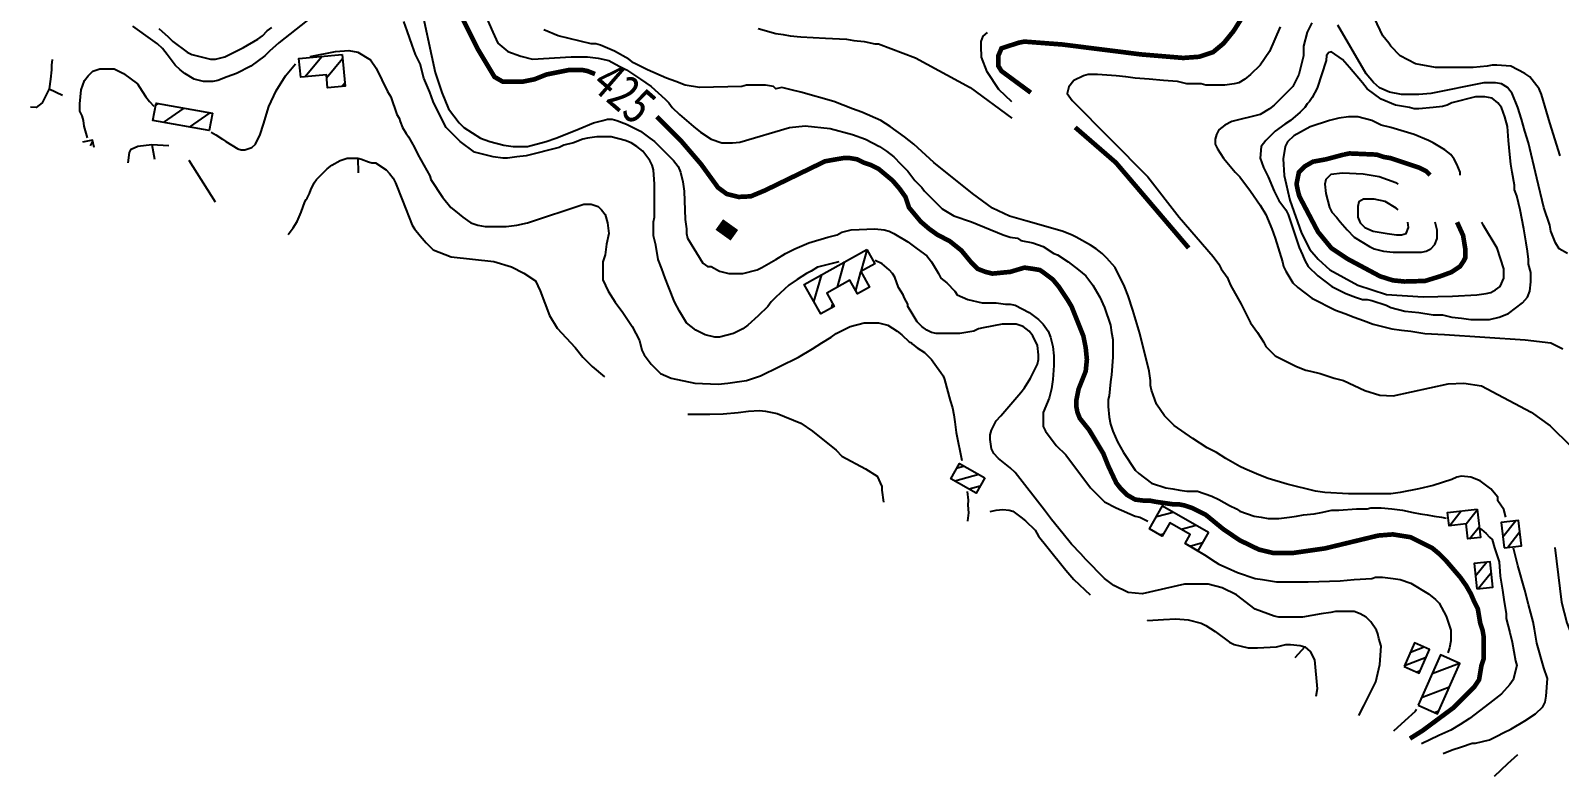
# Model space of a CAD drawing. Extents: x 35515948 to 35520624, y 3302916 to 3308279.
# Drawn here: x 35515948 to 35516772, y 3303792 to 3304194 of the extents above; entities that cross this region are included whole.
import ezdxf
from ezdxf.enums import TextEntityAlignment as Align

# ---------------------------------------------------------------- set-up
doc = ezdxf.new("R2010")
doc.units = 0
doc.header["$LTSCALE"] = 10000
doc.header["$MEASUREMENT"] = 0
doc.layers.get('0').update_dxf_attribs({"linetype": 'CONTINUOUS'})
for name, color, linetype in [('2111', 7, 'CONTINUOUS'), ('2113', 7, 'CONTINUOUS'), ('8112', 34, 'CONTINUOUS'), ('8130', 34, 'CONTINUOUS'), ('HY_DX_DGXZ', 3, 'CONTINUOUS')]:
    doc.layers.add(name, color=color, linetype=linetype)
doc.styles.add('正等线体', font='simhei.ttf', dxfattribs={"width": 0.8})

# ---------------------------------------------------------------- blocks, each defined once
blk = doc.blocks.new('401')
at = {"const_width": 0.7}
blk.add_lwpolyline([(-0.5, 0), (0.5, 0)], dxfattribs=at)
blk = doc.blocks.new('1002')
blk.add_lwpolyline([(0, 0), (0.8, 0)])

msp = doc.modelspace()

# ---------------------------------------------------------------- linework, layer by layer
at = {"layer": '2113', "linetype": 'Continuous', "ltscale": 0.005}
for p, q in [((35516095.75, 3304169.44), (35516104.85, 3304180.53)), ((35516107.44, 3304168.96), (35516115.99, 3304179.38)), ((35516115.69, 3304164.27), (35516117.29, 3304166.23)), ((35516015.21, 3304154.08), (35516016.74, 3304155.14)), ((35516019.54, 3304144.91), (35516030.65, 3304152.63)), ((35516033.46, 3304142.4), (35516044.57, 3304150.11)), ((35515980.09, 3304132.28), (35515981.3, 3304134.71)), ((35516395.62, 3304064.49), (35516398.87, 3304075.95)), ((35516370.2, 3304048.18), (35516374.35, 3304062.79)), ((35516382.82, 3304056.04), (35516386.7, 3304069.68)), ((35516392.7, 3304054.22), (35516395.54, 3304064.23)), ((35516379.63, 3304044.8), (35516380.29, 3304047.1)), ((35516451.33, 3303959.4), (35516447.06, 3303958.21)), ((35516459.11, 3303955.03), (35516446.1, 3303951.38)), ((35516459.8, 3303948.67), (35516453.88, 3303947.01)), ((35516554.81, 3303932.27), (35516563.93, 3303934.74)), ((35516712.77, 3303927.29), (35516719.18, 3303935.35)), ((35516721.8, 3303928.32), (35516727.8, 3303935.86)), ((35516556.76, 3303922.44), (35516558.56, 3303922.93)), ((35516568.11, 3303925.51), (35516576.19, 3303927.69)), ((35516723.7, 3303920.38), (35516728.83, 3303926.82)), ((35516740.88, 3303929.15), (35516740.74, 3303928.96)), ((35516748.62, 3303930.05), (35516741.65, 3303921.23)), ((35516750.86, 3303924.01), (35516744.29, 3303915.69)), ((35516572.78, 3303916.41), (35516579.74, 3303918.29)), ((35516732.94, 3303907.64), (35516726.91, 3303900.24)), ((35516735.44, 3303902.09), (35516728.44, 3303893.49)), ((35516736.22, 3303894.43), (35516736.1, 3303894.28)), ((35516700.2, 3303856.32), (35516688.67, 3303851.83)), ((35516699.13, 3303861.89), (35516691.84, 3303859.05)), ((35516697.03, 3303849.11), (35516695.21, 3303848.39)), ((35516703.57, 3303847.61), (35516718.16, 3303853.17)), ((35516697.78, 3303834.7), (35516712.8, 3303840.43)), ((35516704.7, 3303826.64), (35516707.02, 3303827.52))]:
    msp.add_line(p, q, dxfattribs=at)
for points in [[(35516115.77, 3304181.61), (35516117.47, 3304164.45), (35516107.98, 3304163.51), (35516107.28, 3304170.58), (35516093.52, 3304169.22), (35516092.52, 3304179.32)], [(35516045.89, 3304149.87), (35516044.19, 3304140.46), (35516013.75, 3304145.96), (35516015.45, 3304155.37)], [(35516398.65, 3304076.35), (35516402.98, 3304068.6), (35516395.45, 3304064.4), (35516400.14, 3304055.99), (35516393.72, 3304052.4), (35516389.59, 3304059.81), (35516377.09, 3304052.84), (35516381.11, 3304045.62), (35516373.88, 3304041.58), (35516364.97, 3304057.56)], [(35516462.35, 3303953.21), (35516457.67, 3303944.88), (35516443.91, 3303952.61), (35516448.59, 3303960.94)], [(35516582.92, 3303923.83), (35516577.2, 3303913.87), (35516570.29, 3303917.84), (35516573.06, 3303922.67), (35516562.04, 3303929), (35516557.9, 3303921.79), (35516551.05, 3303925.73), (35516558.13, 3303938.07)], [(35516727.74, 3303936.33), (35516729.49, 3303921.04), (35516722.8, 3303920.27), (35516721.88, 3303928.33), (35516712.6, 3303927.27), (35516711.77, 3303934.51)], [(35516742.33, 3303915.46), (35516751.73, 3303916.56), (35516750.12, 3303930.23), (35516740.72, 3303929.13)], [(35516727.61, 3303893.41), (35516736.24, 3303894.29), (35516734.85, 3303907.83), (35516726.22, 3303906.95)], [(35516688.47, 3303851.35), (35516696.48, 3303847.84), (35516702.08, 3303860.6), (35516694.06, 3303864.11)], [(35516695.93, 3303830.57), (35516706.3, 3303825.92), (35516718.45, 3303853.04), (35516708.08, 3303857.69)]]:
    msp.add_lwpolyline(points, close=True, dxfattribs=at)
msp.add_lwpolyline([(35515982.18, 3304131.34), (35515981.15, 3304135.31), (35515975.82, 3304134.19)], dxfattribs=at)
at = {"layer": 'HY_DX_DGXZ', "linetype": 'Continuous', "ltscale": 0.005, "flags": 128}
for points, elevation in [([(35516772.61, 3304126.9), (35516766.9, 3304144.68), (35516762.45, 3304159.92), (35516761.18, 3304163.09), (35516756.1, 3304169.44), (35516753.56, 3304171.35), (35516745.94, 3304175.16), (35516738.32, 3304175.79), (35516735.78, 3304175.79), (35516733.24, 3304175.16), (35516725.62, 3304174.52), (35516705.3, 3304174.52), (35516694.51, 3304176.43), (35516686.25, 3304180.87), (35516681.17, 3304185.95), (35516680.14, 3304187.57), (35516676.98, 3304191.66), (35516657.44, 3304232.93)], 455), ([(35516096.97, 3304199.92), (35516081.73, 3304187.86), (35516076.65, 3304183.41), (35516074.11, 3304180.87), (35516066.49, 3304175.16), (35516058.87, 3304171.35), (35516053.79, 3304169.44), (35516048.71, 3304167.54), (35516046.17, 3304166.9), (35516041.09, 3304166.9), (35516036.01, 3304168.17), (35516030.93, 3304171.35), (35516028.39, 3304173.25), (35516025.85, 3304175.79), (35516021.41, 3304181.51), (35516018.87, 3304184.68), (35516016.33, 3304187.22), (35516013.79, 3304189.13), (35516002.99, 3304196.75)], 415), ([(35516383.56, 3304069.71), (35516372.19, 3304066.8), (35516368.75, 3304064.67), (35516366.21, 3304063.4), (35516361.13, 3304060.22), (35516356.69, 3304057.05), (35516349.7, 3304050.7), (35516347.16, 3304048.16), (35516345.26, 3304045.62), (35516340.18, 3304040.54), (35516334.46, 3304035.46), (35516331.92, 3304033.55), (35516326.84, 3304031.01), (35516319.22, 3304029.11), (35516316.68, 3304029.11), (35516311.6, 3304030.38), (35516306.52, 3304032.92), (35516301.44, 3304036.73), (35516297.63, 3304043.08), (35516295.09, 3304048.16), (35516291.92, 3304055.78), (35516290.01, 3304060.86), (35516288.11, 3304065.94), (35516286.2, 3304071.02), (35516284.93, 3304078.64), (35516283.66, 3304083.72), (35516283.66, 3304091.34), (35516284.3, 3304093.88), (35516284.3, 3304111.66), (35516283.66, 3304119.28), (35516283.03, 3304121.82), (35516281.76, 3304124.36), (35516277.95, 3304129.44), (35516274.77, 3304131.98), (35516271.6, 3304133.88), (35516268.42, 3304135.15), (35516260.8, 3304137.06), (35516253.18, 3304137.06), (35516248.1, 3304136.42), (35516245.56, 3304135.79), (35516240.48, 3304133.88), (35516235.4, 3304132.61), (35516232.86, 3304131.34), (35516215.08, 3304126.9), (35516210, 3304126.26), (35516204.92, 3304125.63), (35516202.38, 3304125.63), (35516197.3, 3304126.26), (35516187.14, 3304128.8), (35516179.52, 3304134.52), (35516171.9, 3304142.14), (35516167.46, 3304151.03), (35516164.92, 3304156.11), (35516163.01, 3304161.19), (35516159.84, 3304168.81), (35516157.93, 3304176.43), (35516155.39, 3304181.51), (35516153.49, 3304186.59), (35516150.95, 3304194.21), (35516149.04, 3304199.29)], 415), ([(35516340.18, 3304195.48), (35516349.7, 3304192.94), (35516353.51, 3304192.3), (35516357.32, 3304191.67), (35516363.04, 3304191.03), (35516376.37, 3304190.4), (35516387.8, 3304189.76), (35516391.61, 3304189.13), (35516397.33, 3304188.49), (35516403.04, 3304187.22), (35516404.95, 3304187.22), (35516424.97, 3304179.79), (35516454.44, 3304163.79), (35516476.81, 3304147.25)], 440), ([(35516621.5, 3304196.39), (35516615.82, 3304183.16), (35516610.69, 3304175.79), (35516605.61, 3304170.71), (35516602.43, 3304168.17), (35516599.26, 3304166.27), (35516596.72, 3304165.63), (35516591.64, 3304165), (35516586.56, 3304165), (35516581.48, 3304165), (35516578.94, 3304165.63), (35516571.32, 3304165.63), (35516566.24, 3304166.9), (35516558.62, 3304167.54), (35516551, 3304168.17), (35516543.38, 3304168.81), (35516538.3, 3304169.44), (35516533.22, 3304170.08), (35516523.06, 3304170.71), (35516517.98, 3304170.71), (35516515.44, 3304170.08), (35516510.36, 3304167.54), (35516507.65, 3304164.11), (35516506.8, 3304160.5), (35516509.35, 3304156.79), (35516550.27, 3304115.56), (35516567.12, 3304093.72), (35516585.35, 3304072.63), (35516588.46, 3304068.48), (35516589.73, 3304065.94), (35516592.91, 3304061.49), (35516594.81, 3304057.05), (35516600.53, 3304046.89), (35516605.61, 3304036.73), (35516609.42, 3304031.65), (35516612.59, 3304026.57), (35516613.86, 3304024.03), (35516618.94, 3304018.95), (35516630.37, 3304013.23), (35516635.45, 3304011.33), (35516637.99, 3304010.69), (35516643.07, 3304009.42), (35516650.69, 3304006.88), (35516655.77, 3304005.61), (35516667.29, 3304000.34), (35516675.34, 3303997.79), (35516682.45, 3303997.48), (35516712.13, 3304003.94), (35516720.5, 3304004.26), (35516730.04, 3304002.88), (35516756.97, 3303988.57), (35516767.14, 3303981.26), (35516778.27, 3303970.34)], 455), ([(35516638.63, 3304198.65), (35516636.09, 3304193.57), (35516634.18, 3304185.95), (35516634.18, 3304180.87), (35516631.64, 3304170.71), (35516628.47, 3304164.36), (35516618.31, 3304154.2), (35516615.77, 3304152.3), (35516610.69, 3304149.12), (35516595.45, 3304145.31), (35516591.64, 3304143.41), (35516588.46, 3304140.87), (35516587.19, 3304138.33), (35516586.56, 3304135.79), (35516586.56, 3304133.25), (35516587.83, 3304130.71), (35516591, 3304125.63), (35516597.35, 3304118.01), (35516599.89, 3304115.47), (35516605.61, 3304107.85), (35516610.69, 3304100.23), (35516613.86, 3304095.15), (35516617.04, 3304087.53), (35516618.94, 3304082.45), (35516622.75, 3304069.75), (35516623.39, 3304067.21), (35516624.66, 3304064.67), (35516628.47, 3304058.32), (35516631.01, 3304055.78), (35516638.63, 3304050.06), (35516651.33, 3304043.71), (35516656.41, 3304041.81), (35516661.49, 3304039.9), (35516666.57, 3304038), (35516671.65, 3304036.09), (35516681.81, 3304033.55), (35516686.89, 3304032.92), (35516691.97, 3304032.28), (35516699.59, 3304031.01), (35516710.19, 3304030.42), (35516753.69, 3304027.58), (35516767.57, 3304026.01), (35516773.88, 3304022.76)], 460), ([(35516776.42, 3304074.19), (35516771.98, 3304076.73), (35516770.07, 3304079.91), (35516767.53, 3304086.26), (35516766.9, 3304089.43), (35516763.72, 3304098.96), (35516759.91, 3304114.83), (35516755.47, 3304133.88), (35516753.56, 3304140.23), (35516751.66, 3304146.58), (35516749.75, 3304152.93), (35516746.58, 3304160.55), (35516744.04, 3304163.73), (35516740.86, 3304165.63), (35516737.69, 3304166.27), (35516731.34, 3304166.27), (35516702.76, 3304160.55), (35516696.41, 3304159.92), (35516686.89, 3304159.92), (35516680.54, 3304161.19), (35516675.09, 3304163.63), (35516671.94, 3304166.46), (35516667.84, 3304171.19), (35516652.71, 3304197.33)], 460), ([(35516476.79, 3304155.93), (35516469.81, 3304162.73), (35516463.66, 3304172.27), (35516460.59, 3304180.11), (35516460.27, 3304185.94), (35516460.27, 3304188.49), (35516461.44, 3304191.35), (35516463.76, 3304193.41)], 445), ([(35515959.37, 3304178.77), (35515959.18, 3304175.79), (35515959.18, 3304173.25), (35515958.54, 3304168.17), (35515957.91, 3304163.09), (35515954.1, 3304155.47), (35515950.92, 3304152.93), (35515947.82, 3304153.07)], 415), ([(35516098.65, 3304180.54), (35516112.27, 3304183.19), (35516119.48, 3304183.72), (35516124.25, 3304182.87), (35516131.03, 3304178.63), (35516134.11, 3304174.18), (35516140.26, 3304161.56), (35516142.06, 3304158.65), (35516145.23, 3304149.12), (35516146.5, 3304147.22), (35516147.14, 3304145.31), (35516148.41, 3304142.14), (35516150.31, 3304138.96), (35516151.58, 3304137.06), (35516154.76, 3304131.34), (35516156.66, 3304127.53), (35516159.84, 3304121.82), (35516163.01, 3304116.1), (35516163.65, 3304114.2), (35516170, 3304104.67), (35516174.44, 3304098.96), (35516176.98, 3304097.05), (35516180.79, 3304093.88), (35516183.33, 3304091.97), (35516185.24, 3304090.7), (35516189.05, 3304089.43), (35516192.86, 3304088.8), (35516204.29, 3304088.8), (35516210, 3304089.43), (35516215.72, 3304090.7), (35516246.2, 3304100.86), (35516250.01, 3304100.86), (35516253.82, 3304099.59), (35516255.72, 3304097.69), (35516257.63, 3304095.15), (35516258.9, 3304090.7), (35516259.53, 3304084.99), (35516258.26, 3304079.27), (35516257.63, 3304073.56), (35516256.36, 3304069.75), (35516256.36, 3304060.02), (35516259.19, 3304053.87), (35516262.94, 3304047.87), (35516267.15, 3304042.44), (35516272.23, 3304034.82), (35516276.04, 3304027.2), (35516277.31, 3304022.12), (35516278.58, 3304019.58), (35516282.39, 3304014.5), (35516287.47, 3304009.42), (35516293.19, 3304006.88), (35516305.89, 3304004.34), (35516318.59, 3304003.71), (35516323.67, 3304004.34), (35516328.75, 3304004.98), (35516333.83, 3304005.61), (35516341.45, 3304008.15), (35516361.77, 3304018.31), (35516369.39, 3304022.76), (35516374.47, 3304025.93), (35516379.55, 3304029.11), (35516382.09, 3304031.01), (35516389.71, 3304034.82), (35516397.33, 3304036.73), (35516404.95, 3304036.73), (35516410.03, 3304035.46), (35516415.11, 3304032.28), (35516417.65, 3304030.38), (35516421.46, 3304026.57), (35516422.73, 3304025.93), (35516423.36, 3304025.3), (35516425.9, 3304023.39), (35516429.71, 3304020.85), (35516433.52, 3304017.04), (35516435.43, 3304014.5), (35516438.6, 3304010.06), (35516439.87, 3304008.15), (35516440.51, 3304006.25), (35516443.68, 3303994.82), (35516444.95, 3303991.01), (35516445.59, 3303987.2), (35516446.22, 3303983.39), (35516446.86, 3303977.67), (35516449.86, 3303962.51)], 410), ([(35515978.45, 3304136.57), (35515976.8, 3304142.8), (35515976.32, 3304145.95), (35515975.69, 3304148.49), (35515974.42, 3304151.03), (35515974.42, 3304154.84), (35515975.05, 3304162.46), (35515976.96, 3304167.54), (35515978.86, 3304170.08), (35515981.4, 3304172.62), (35515985.21, 3304173.89), (35515992.83, 3304173.89), (35515997.91, 3304171.35), (35516005.53, 3304165.63), (35516008.07, 3304161.82), (35516009.98, 3304158.65), (35516011.88, 3304156.11), (35516014.29, 3304153.7)], 410), ([(35516045.24, 3304139.69), (35516047.72, 3304138.24), (35516051.25, 3304135.79), (35516053.16, 3304134.52), (35516056.33, 3304132.61), (35516059.51, 3304130.71), (35516061.41, 3304130.07), (35516063.32, 3304130.07), (35516067.13, 3304131.34), (35516069.03, 3304133.25), (35516071.57, 3304138.33), (35516073.48, 3304144.04), (35516076.34, 3304153.4), (35516080.26, 3304161.88), (35516085.35, 3304169.94), (35516090.74, 3304176.45)], 410), ([(35516718.64, 3304116.45), (35516718.64, 3304118.01), (35516716.73, 3304122.45), (35516715.46, 3304124.99), (35516713.56, 3304127.53), (35516710.38, 3304130.07), (35516704.03, 3304133.88), (35516701.49, 3304135.15), (35516693.87, 3304138.33), (35516681.17, 3304142.14), (35516676.09, 3304143.41), (35516671.01, 3304145.95), (35516663.39, 3304147.85), (35516658.31, 3304147.85), (35516653.23, 3304147.22), (35516648.15, 3304145.95), (35516637.67, 3304142.56), (35516628.92, 3304137.71), (35516625.46, 3304134.5), (35516624.33, 3304131.99), (35516623.21, 3304125.32), (35516623.64, 3304116.23), (35516626.84, 3304102.89), (35516633.14, 3304085.22)], 470), ([(35516000.46, 3304123.12), (35516001.17, 3304128.69), (35516002.03, 3304130.4), (35516005.64, 3304132.1), (35516013.27, 3304132.94), (35516022.28, 3304132.49)], 405), ([(35516033.07, 3304124.59), (35516033.09, 3304124.57), (35516047.32, 3304102.06)], 405), ([(35516086.66, 3304084.38), (35516089.33, 3304088.13), (35516091.55, 3304091.54), (35516093.8, 3304096.42), (35516095.7, 3304102.13), (35516096.34, 3304103.4), (35516096.97, 3304104.04), (35516098.24, 3304106.58), (35516098.88, 3304108.48), (35516100.78, 3304112.29), (35516102.05, 3304114.2), (35516107.77, 3304119.91), (35516110.31, 3304121.82), (35516114.75, 3304124.36), (35516118.56, 3304125.63), (35516124.28, 3304125.63), (35516126.18, 3304124.99), (35516129.99, 3304123.72), (35516131.9, 3304123.09), (35516133.8, 3304123.09), (35516139.52, 3304119.28), (35516141.42, 3304117.37), (35516143.33, 3304114.83), (35516144.6, 3304112.29), (35516148.41, 3304102.77), (35516153.49, 3304089.43), (35516154.76, 3304087.53), (35516157.93, 3304083.72), (35516161.11, 3304079.91), (35516164.92, 3304076.1), (35516174.62, 3304072.33), (35516197.64, 3304069.81), (35516207.1, 3304066.98), (35516213.72, 3304063.51), (35516220.02, 3304059.42), (35516222.54, 3304054.06), (35516227.59, 3304040.83), (35516231.69, 3304033.9), (35516241.46, 3304023.51), (35516245.56, 3304018.31), (35516250.64, 3304013.23), (35516257.29, 3304007.7)], 405), ([(35516685.12, 3304111.52), (35516683.91, 3304112.33), (35516674.99, 3304115.54), (35516666.25, 3304116.92), (35516655.25, 3304117.61), (35516648.79, 3304116.74), (35516646.25, 3304114.2), (35516645.61, 3304111.66), (35516646.25, 3304106.58), (35516648.15, 3304098.96), (35516649.42, 3304096.42), (35516651.96, 3304093.88), (35516653.87, 3304091.34), (35516657.68, 3304086.89), (35516661.49, 3304083.08), (35516669.74, 3304078), (35516672.28, 3304076.73), (35516677.36, 3304075.46), (35516682.44, 3304074.83), (35516697.68, 3304074.83), (35516700.22, 3304075.46), (35516702.76, 3304076.73), (35516704.96, 3304079.08), (35516706.17, 3304082.28), (35516706.17, 3304086.87), (35516705.12, 3304091.07)], 480), ([(35516685.12, 3304097.66), (35516684.17, 3304098.56), (35516678.2, 3304102.2), (35516672.22, 3304103.58), (35516666.51, 3304103.58), (35516664.03, 3304102.13), (35516663.39, 3304099.59), (35516663.39, 3304093.88), (35516664.66, 3304090.7), (35516667.2, 3304088.16), (35516671.65, 3304086.26), (35516679.27, 3304084.99), (35516684.35, 3304084.35), (35516686.89, 3304084.35), (35516689.43, 3304084.99), (35516690.7, 3304088.16), (35516690.34, 3304091.07)], 485), ([(35516633.14, 3304085.22), (35516637.55, 3304076.4), (35516641.97, 3304071.05), (35516648.27, 3304065.38), (35516663.41, 3304057.19), (35516678.85, 3304052.15), (35516698.72, 3304050.89), (35516714.48, 3304051.2), (35516727.53, 3304051.97), (35516732.61, 3304052.6), (35516735.15, 3304053.24), (35516737.69, 3304054.51), (35516740.23, 3304056.41), (35516742.13, 3304060.86), (35516742.13, 3304065.94), (35516738.64, 3304077), (35516731.11, 3304089.38), (35516730.23, 3304091.07)], 470), ([(35516663.91, 3303824.97), (35516666.65, 3303830.16), (35516673.12, 3303843.25), (35516675.34, 3303852.47), (35516675.98, 3303862.33), (35516674.82, 3303866.55), (35516674.19, 3303869.09), (35516673.55, 3303870.99), (35516670.38, 3303875.44), (35516667.84, 3303877.98), (35516664.66, 3303879.88), (35516661.49, 3303881.15), (35516651.33, 3303881.15), (35516648.79, 3303880.52), (35516643.71, 3303879.88), (35516633.55, 3303877.98), (35516620.85, 3303877.98), (35516618.31, 3303878.61), (35516608.15, 3303882.42), (35516597.99, 3303890.04), (35516590.37, 3303893.85), (35516582.75, 3303895.76), (35516570.05, 3303895.76), (35516547.19, 3303890.68), (35516539.57, 3303891.31), (35516531.95, 3303895.12), (35516526.87, 3303898.93), (35516516.71, 3303909.09), (35516514.17, 3303912.27), (35516509.09, 3303917.35), (35516504.64, 3303923.06), (35516498.29, 3303930.68), (35516494.48, 3303935.76), (35516478.61, 3303956.08), (35516476.07, 3303958.62), (35516469.72, 3303963.7), (35516467.18, 3303966.24), (35516465.91, 3303968.78), (35516465.27, 3303973.86), (35516465.27, 3303976.4), (35516465.91, 3303978.94), (35516468.45, 3303984.02), (35516470.99, 3303986.56), (35516477.34, 3303994.18), (35516481.78, 3303999.26), (35516483.69, 3304001.8), (35516486.86, 3304006.88), (35516490.67, 3304014.5), (35516491.31, 3304017.04), (35516491.31, 3304019.58), (35516490.67, 3304024.66), (35516488.13, 3304029.74), (35516486.23, 3304032.28), (35516483.05, 3304034.82), (35516479.24, 3304036.09), (35516471.62, 3304036.09), (35516461.46, 3304034.19), (35516458.92, 3304033.55), (35516456.38, 3304032.28), (35516448.76, 3304031.01), (35516436.06, 3304031.01), (35516433.52, 3304031.65), (35516430.98, 3304032.92), (35516428.44, 3304034.82), (35516425.9, 3304037.36), (35516422.09, 3304043.71), (35516420.82, 3304045.62), (35516420.82, 3304046.89), (35516418.92, 3304050.06), (35516418.28, 3304051.97), (35516415.74, 3304055.78), (35516413.84, 3304061.49), (35516412.57, 3304063.4), (35516410.66, 3304065.3), (35516406.95, 3304068.71), (35516403.14, 3304070.41)], 415), ([(35516302.22, 3303987.51), (35516314.11, 3303987.45), (35516314.11, 3303987.45), (35516321.28, 3303987.79), (35516329.38, 3303988.47), (35516334.94, 3303989.15), (35516340.91, 3303989.49), (35516343.99, 3303989.1), (35516350.34, 3303987.83), (35516363.04, 3303982.75), (35516369.39, 3303978.31), (35516382.09, 3303968.15), (35516385.26, 3303964.97), (35516397.96, 3303957.99), (35516404.31, 3303954.18), (35516406.85, 3303948.46), (35516406.85, 3303946.56), (35516406.85, 3303946.56), (35516407.68, 3303940.12)], 405), ([(35516452.79, 3303945.91), (35516453.27, 3303941.08), (35516453.23, 3303938.54), (35516453.57, 3303934.28), (35516453.06, 3303930.01), (35516452.95, 3303929.85)], 410), ([(35516465.28, 3303934.96), (35516468.43, 3303935.78), (35516472.04, 3303936.1), (35516475.43, 3303935.76), (35516477.34, 3303935.13), (35516481.78, 3303931.95), (35516484.32, 3303930.05), (35516489.4, 3303924.97), (35516491.31, 3303921.79), (35516495.75, 3303916.08), (35516505.91, 3303903.38), (35516510.36, 3303898.3), (35516519.06, 3303890.06)], 410), ([(35516769.58, 3303915.64), (35516773.29, 3303886.17), (35516776.05, 3303874.94), (35516779.44, 3303866.78), (35516784.21, 3303859.25), (35516788.13, 3303855.33)], 440), ([(35516550, 3303876.16), (35516550, 3303876.16), (35516558.62, 3303876.71), (35516565.33, 3303877.2), (35516571.98, 3303876.6), (35516578.94, 3303874.8), (35516581.48, 3303873.53), (35516586.56, 3303870.36), (35516594.18, 3303864.64), (35516596.72, 3303863.37), (35516604.34, 3303861.47), (35516609.42, 3303861.47), (35516619.58, 3303862.1), (35516624.66, 3303863.37), (35516627.2, 3303863.37), (35516632.28, 3303862.74), (35516634.82, 3303862.1), (35516637.82, 3303859.57), (35516640.05, 3303855.01), (35516641.47, 3303839.47), (35516640.85, 3303835.33)], 410), ([(35516749.44, 3303803.71), (35516744.19, 3303798.86), (35516736.97, 3303792.14)], 440)]:
    msp.add_lwpolyline(points, dxfattribs=dict(at, elevation=elevation))
at = {"layer": 'HY_DX_DGXZ', "linetype": 'Continuous', "ltscale": 0.005}
for points, elevation in [([(35516183.1, 3304225.68), (35516196.97, 3304193.55), (35516199.81, 3304187.56), (35516205.17, 3304183.15), (35516212.1, 3304180.63), (35516218.41, 3304179.06), (35516239.22, 3304180.32), (35516240.48, 3304180.24), (35516248.1, 3304180.24), (35516253.82, 3304179.6), (35516259.53, 3304178.33), (35516265.25, 3304175.16), (35516269.06, 3304173.25), (35516272.87, 3304170.71), (35516276.68, 3304168.17), (35516282.39, 3304164.36), (35516290.01, 3304157.38), (35516291.92, 3304155.47), (35516293.82, 3304152.93), (35516297.63, 3304149.12), (35516301.44, 3304145.95), (35516305.25, 3304142.77), (35516309.06, 3304139.6), (35516314.78, 3304135.79), (35516320.49, 3304133.88), (35516326.21, 3304133.88), (35516330.14, 3304134.32), (35516356.94, 3304142.2), (35516365.45, 3304143.14), (35516379, 3304141.57), (35516390.98, 3304138.42), (35516397.96, 3304135.79), (35516401.77, 3304133.88), (35516405.58, 3304131.98), (35516409.39, 3304129.44), (35516413.2, 3304126.26), (35516417.01, 3304122.45), (35516420.82, 3304118.64), (35516424.63, 3304113.56), (35516428.44, 3304109.75), (35516429.71, 3304107.85), (35516439.24, 3304098.32), (35516445.59, 3304094.51), (35516455.11, 3304091.34), (35516472.26, 3304084.35), (35516476.07, 3304083.08), (35516479.88, 3304082.45), (35516481.78, 3304081.18), (35516488.13, 3304079.91), (35516493.85, 3304078), (35516499.56, 3304074.19), (35516501.47, 3304073.56), (35516507.18, 3304069.75), (35516512.9, 3304065.3), (35516516.71, 3304062.13), (35516520.52, 3304057.05), (35516524.33, 3304050.7), (35516526.87, 3304044.98), (35516530.04, 3304035.46), (35516530.68, 3304031.65), (35516531.31, 3304027.84), (35516531.31, 3304018.31), (35516530.68, 3304008.79), (35516530.04, 3304004.98), (35516529.41, 3303997.36), (35516528.77, 3303995.45), (35516528.77, 3303991.64), (35516529.41, 3303985.93), (35516530.04, 3303982.12), (35516531.31, 3303978.31), (35516533.85, 3303972.59), (35516537.03, 3303966.88), (35516543.38, 3303957.35), (35516545.28, 3303955.45), (35516552.27, 3303950.37), (35516559.89, 3303947.83), (35516563.7, 3303947.19), (35516567.51, 3303946.56), (35516571.32, 3303945.92), (35516575.13, 3303945.92), (35516577.03, 3303945.92), (35516584.65, 3303943.38), (35516588.46, 3303941.48), (35516594.18, 3303938.3), (35516597.99, 3303936.4), (35516599.89, 3303935.13), (35516607.51, 3303932.59), (35516611.32, 3303931.95), (35516615.13, 3303931.32), (35516620.85, 3303931.32), (35516626.56, 3303931.95), (35516630.37, 3303932.59), (35516634.18, 3303933.22), (35516639.9, 3303933.86), (35516643.71, 3303934.49), (35516649.42, 3303935.76), (35516653.23, 3303935.76), (35516662.76, 3303936.4), (35516666.57, 3303936.4), (35516668.47, 3303936.4), (35516670.38, 3303937.03), (35516672.28, 3303937.03), (35516676.09, 3303937.03), (35516681.81, 3303936.4), (35516687.52, 3303935.76), (35516693.24, 3303934.49), (35516697.05, 3303933.86), (35516700.86, 3303933.22), (35516704.67, 3303932.59), (35516708.48, 3303931.95), (35516711.08, 3303931.52)], 430), ([(35516157.51, 3304211.19), (35516166.02, 3304171.81), (35516169.49, 3304161.1), (35516173.17, 3304152.3), (35516178.89, 3304144.68), (35516181.43, 3304142.14), (35516190.32, 3304136.42), (35516195.4, 3304134.52), (35516203.02, 3304132.61), (35516208.1, 3304131.98), (35516215.72, 3304131.98), (35516225.88, 3304134.52), (35516230.96, 3304136.42), (35516236.04, 3304138.33), (35516243.66, 3304141.5), (35516251.28, 3304144.68), (35516256.36, 3304145.95), (35516258.9, 3304146.58), (35516261.44, 3304146.58), (35516263.98, 3304145.95), (35516269.06, 3304144.04), (35516276.68, 3304140.23), (35516281.76, 3304136.42), (35516284.3, 3304134.52), (35516294.46, 3304124.36), (35516297, 3304121.18), (35516298.27, 3304118.01), (35516299.54, 3304112.93), (35516300.17, 3304107.85), (35516300.81, 3304092.61), (35516301.44, 3304087.53), (35516301.44, 3304084.99), (35516302.08, 3304082.45), (35516310.28, 3304069.02), (35516312.87, 3304067.21), (35516314.78, 3304067.21), (35516319.22, 3304064.67), (35516324.3, 3304063.4), (35516331.92, 3304063.4), (35516339.54, 3304065.3), (35516342.08, 3304066.57), (35516349.7, 3304071.02), (35516354.78, 3304074.19), (35516359.86, 3304076.73), (35516367.48, 3304079.91), (35516377.64, 3304083.08), (35516382.72, 3304084.35), (35516385.26, 3304085.62), (35516390.34, 3304086.89), (35516403.04, 3304087.53), (35516408.12, 3304086.89), (35516410.66, 3304086.26), (35516413.2, 3304084.99), (35516420.82, 3304080.54), (35516425.9, 3304076.73), (35516430.98, 3304072.92), (35516433.52, 3304069.75), (35516437.33, 3304063.4), (35516438.6, 3304060.86), (35516441.78, 3304058.32), (35516446.22, 3304053.87), (35516447.49, 3304051.97), (35516453.21, 3304049.43), (35516460.83, 3304047.52), (35516463.37, 3304047.52), (35516468.45, 3304047.52), (35516473.53, 3304046.89), (35516476.07, 3304046.89), (35516478.61, 3304046.25), (35516486.23, 3304042.44), (35516491.31, 3304038.63), (35516493.85, 3304036.09), (35516496.39, 3304032.28), (35516497.66, 3304029.11), (35516498.93, 3304024.03), (35516499.56, 3304018.95), (35516499.56, 3304013.87), (35516498.93, 3304006.25), (35516498.29, 3304001.17), (35516497.02, 3303996.09), (35516493.85, 3303988.47), (35516493.85, 3303983.39), (35516493.85, 3303980.85), (35516495.12, 3303978.31), (35516500.83, 3303970.69), (35516505.91, 3303965.61), (35516519.25, 3303947.83), (35516526.87, 3303940.21), (35516533.22, 3303937.03), (35516543.38, 3303932.59), (35516545.92, 3303931.95), (35516550.27, 3303929.78)], 420), ([(35516016.96, 3304195.48), (35516022.04, 3304191.03), (35516024.58, 3304188.49), (35516032.2, 3304182.78), (35516034.74, 3304181.51), (35516044.9, 3304178.97), (35516047.44, 3304178.97), (35516052.52, 3304180.24), (35516057.6, 3304182.78), (35516062.68, 3304185.32), (35516070.3, 3304189.76), (35516072.84, 3304191.67), (35516075.38, 3304194.21), (35516077.92, 3304196.11)], 420), ([(35516743.18, 3303931.91), (35516742.12, 3303936.1), (35516738.96, 3303940.84), (35516738.96, 3303942.75), (35516735.15, 3303947.19), (35516729.43, 3303951.64), (35516724.35, 3303953.54), (35516719.27, 3303954.18), (35516716.73, 3303953.54), (35516714.19, 3303952.27), (35516704.03, 3303949.1), (35516696.41, 3303947.19), (35516686.25, 3303945.29), (35516681.17, 3303944.65), (35516658.31, 3303944.65), (35516645.61, 3303945.29), (35516640.53, 3303945.92), (35516625.29, 3303949.73), (35516615.13, 3303952.91), (35516610.05, 3303954.81), (35516602.43, 3303957.99), (35516599.89, 3303959.26), (35516592.27, 3303963.7), (35516587.19, 3303966.88), (35516582.11, 3303969.42), (35516574.49, 3303974.5), (35516564.33, 3303981.48), (35516559.25, 3303986.56), (35516554.81, 3303992.91), (35516552.27, 3304000.53), (35516551.63, 3304003.07), (35516551.63, 3304005.61), (35516551, 3304010.69), (35516545.92, 3304031.01), (35516542.11, 3304043.71), (35516539.57, 3304051.33), (35516537.66, 3304056.41), (35516532.58, 3304066.57), (35516528.14, 3304071.65), (35516525.6, 3304074.19), (35516522.42, 3304076.73), (35516519.25, 3304078.64), (35516511.63, 3304083.08), (35516509.09, 3304084.35), (35516504.01, 3304086.26), (35516484.37, 3304091.79), (35516475.54, 3304094.31), (35516466.4, 3304098.72), (35516455.68, 3304106.6), (35516434.87, 3304123.29), (35516424, 3304133.25), (35516418.92, 3304137.06), (35516411.3, 3304142.77), (35516406.22, 3304145.95), (35516396.06, 3304150.39), (35516390.98, 3304152.3), (35516385.9, 3304154.2), (35516380.82, 3304156.11), (35516363.04, 3304161.19), (35516357.96, 3304162.46), (35516352.88, 3304163.73), (35516349.7, 3304163.09), (35516348.43, 3304164.36), (35516343.99, 3304165), (35516333.83, 3304165), (35516331.29, 3304164.36), (35516308.43, 3304163.73), (35516300.81, 3304165), (35516295.73, 3304166.9), (35516290.65, 3304168.81), (35516280.49, 3304173.25), (35516272.87, 3304177.06), (35516270.33, 3304178.97), (35516262.71, 3304183.41), (35516255.09, 3304186.59), (35516252.55, 3304187.22), (35516250.01, 3304187.22), (35516232.23, 3304191.67), (35516224.61, 3304194.84)], 435), ([(35516728.52, 3303926.39), (35516730.04, 3303925.4), (35516732.59, 3303923.17), (35516734.51, 3303921.16), (35516735.78, 3303919.89), (35516737.05, 3303915.44), (35516739.59, 3303907.82), (35516740.23, 3303900.2), (35516741.5, 3303892.58), (35516742.13, 3303887.5), (35516743.4, 3303879.88), (35516743.4, 3303877.34), (35516745.31, 3303869.72), (35516746.58, 3303864.64), (35516748.48, 3303854.48), (35516749.12, 3303851.94), (35516747.21, 3303844.32), (35516745.31, 3303841.78), (35516740.86, 3303836.7), (35516734.51, 3303831.62), (35516723.72, 3303823.37), (35516718.64, 3303820.19), (35516713.56, 3303817.02), (35516707.05, 3303814.17), (35516697.67, 3303809.79)], 430), ([(35516571.05, 3303917.46), (35516580.84, 3303911.63), (35516586.56, 3303907.82), (35516588.46, 3303906.55), (35516592.91, 3303904.65), (35516598.62, 3303902.11), (35516608.15, 3303898.93), (35516611.96, 3303898.3), (35516619.58, 3303897.03), (35516629.1, 3303897.03), (35516632.91, 3303897.03), (35516636.72, 3303897.03), (35516653.87, 3303897.66), (35516661.49, 3303898.3), (35516671.01, 3303898.93), (35516672.92, 3303899.57), (35516676.73, 3303899.57), (35516682.44, 3303898.93), (35516686.25, 3303898.3), (35516691.97, 3303896.39), (35516701.49, 3303890.68), (35516705.3, 3303887.5), (35516707.21, 3303885.6), (35516711.02, 3303878.61), (35516713.56, 3303870.99), (35516713.56, 3303865.28), (35516712.92, 3303861.47), (35516712.04, 3303858.81)], 420), ([(35516709.39, 3303804.53), (35516714.38, 3303806.44), (35516719.27, 3303808.13), (35516719.27, 3303808.13), (35516724.99, 3303810.03), (35516726.89, 3303810.03), (35516734.51, 3303811.94), (35516738.32, 3303813.84), (35516742.13, 3303815.75), (35516745.94, 3303817.65), (35516753.56, 3303822.1), (35516759.28, 3303825.91), (35516763.09, 3303829.72), (35516764.36, 3303832.26), (35516764.99, 3303835.43), (35516765.63, 3303844.96), (35516763.72, 3303850.67), (35516759.91, 3303864.01), (35516758.64, 3303871.63), (35516758.01, 3303875.44), (35516755.47, 3303884.96), (35516753.56, 3303892.58), (35516749.75, 3303905.92), (35516747.38, 3303915.32)], 435), ([(35516695.1, 3303828.3), (35516694.42, 3303827.24), (35516688.81, 3303822.1), (35516682.63, 3303816.56)], 420)]:
    msp.add_lwpolyline(points, dxfattribs=dict(at, elevation=elevation))
at = {"layer": 'HY_DX_DGXZ', "linetype": 'Continuous', "ltscale": 0.005, "const_width": 2.5, "flags": 128}
for points, elevation in [([(35516609.99, 3304215.59), (35516596.43, 3304194.17), (35516591.07, 3304187.56), (35516585.4, 3304182.83), (35516577.83, 3304180.31), (35516569.32, 3304179.68), (35516546.62, 3304181.57), (35516504.06, 3304186.93), (35516483.69, 3304188.49), (35516480.51, 3304187.86), (35516471.3, 3304184.88), (35516469.6, 3304180.85), (35516469.6, 3304175.34), (35516471.3, 3304172.59), (35516487.09, 3304160.96)], 450), ([(35516511.03, 3304142.23), (35516532.99, 3304123.19), (35516572.21, 3304077.19)], 450), ([(35516716.94, 3304091.07), (35516720.18, 3304083.97), (35516721.41, 3304076.4), (35516721.41, 3304071.99), (35516720.47, 3304070.1), (35516718.58, 3304067.27), (35516713.85, 3304064.12), (35516707.86, 3304061.91), (35516699.66, 3304059.39), (35516688.63, 3304059.08), (35516682.32, 3304059.71), (35516675.39, 3304061.91), (35516657.73, 3304071.36), (35516649.22, 3304077.03), (35516641.97, 3304085.85), (35516631.88, 3304105.07), (35516631.01, 3304108.48), (35516630.37, 3304111.66), (35516631.64, 3304118.01), (35516634.82, 3304121.18), (35516639.26, 3304123.72), (35516646.25, 3304124.99), (35516655.77, 3304127.53), (35516655.77, 3304127.53)], 475), ([(35516655.77, 3304127.53), (35516658.95, 3304128.17), (35516673.55, 3304127.53), (35516677.36, 3304126.26), (35516681.17, 3304125.63), (35516696.41, 3304120.55), (35516700.22, 3304118.64), (35516702.42, 3304116.45)], 475)]:
    msp.add_lwpolyline(points, dxfattribs=dict(at, elevation=elevation))
at = {"layer": 'HY_DX_DGXZ', "linetype": 'Continuous', "ltscale": 0.005, "const_width": 2.5, "elevation": 425}
for points in [[(35516252.15, 3304171), (35516248.1, 3304172.62), (35516244.93, 3304173.25), (35516238.58, 3304173.25), (35516225.88, 3304170.71), (35516219.53, 3304168.17), (35516213.18, 3304166.9), (35516202.38, 3304166.9), (35516197.94, 3304169.44), (35516188.77, 3304184.73), (35516180.58, 3304201.11)], [(35516691.52, 3303812.56), (35516698.35, 3303816.85), (35516714.83, 3303829.08), (35516726.26, 3303840.51), (35516728.8, 3303844.32), (35516730.07, 3303851.94), (35516731.34, 3303855.75), (35516731.34, 3303867.18), (35516730.7, 3303870.99), (35516729.43, 3303874.8), (35516728.16, 3303882.42), (35516726.26, 3303886.23), (35516724.35, 3303890.68), (35516721.81, 3303895.12), (35516718.64, 3303899.57), (35516711.02, 3303908.46), (35516707.21, 3303912.27), (35516703.4, 3303915.44), (35516691.97, 3303921.16), (35516682.3, 3303922.69), (35516674.42, 3303922.06), (35516645.73, 3303915.13), (35516628.07, 3303912.61), (35516617.99, 3303912.61), (35516610.1, 3303914.5), (35516599.7, 3303919.54), (35516590.87, 3303925.53), (35516581.48, 3303933.22), (35516573.86, 3303937.03), (35516570.05, 3303938.3), (35516566.87, 3303938.94), (35516563.7, 3303938.94), (35516554.81, 3303940.21), (35516551.63, 3303940.84), (35516548.46, 3303940.84), (35516543.38, 3303941.48), (35516538.93, 3303944.02), (35516535.76, 3303947.19), (35516533.22, 3303950.37), (35516528.77, 3303959.89), (35516526.23, 3303966.24), (35516518.61, 3303978.94), (35516513.53, 3303985.29), (35516512.26, 3303988.47), (35516511.63, 3303991.64), (35516511.63, 3303994.82), (35516512.9, 3304001.17), (35516516.71, 3304010.69), (35516517.34, 3304017.04), (35516516.71, 3304023.39), (35516515.44, 3304029.74), (35516509.09, 3304045.62), (35516507.18, 3304048.79), (35516502.1, 3304056.41), (35516498.93, 3304060.22), (35516493.85, 3304064.03), (35516491.94, 3304065.3), (35516488.13, 3304065.94), (35516483.69, 3304066.57), (35516476.01, 3304064.29), (35516466.39, 3304063.35), (35516462.64, 3304064.29), (35516458.41, 3304065.93), (35516455.13, 3304069.21), (35516449.73, 3304075.78), (35516443.46, 3304080.81), (35516436.7, 3304084.35), (35516432.25, 3304087.53), (35516427.81, 3304091.34), (35516421.46, 3304098.96), (35516419.55, 3304104.67), (35516416.38, 3304109.12), (35516412.57, 3304113.56), (35516404.95, 3304119.91), (35516401.14, 3304121.82), (35516397.33, 3304123.09), (35516393.52, 3304124.99), (35516389.71, 3304125.63), (35516385.9, 3304125.63), (35516382.09, 3304124.99), (35516376.17, 3304123.93), (35516343.69, 3304108.18), (35516336.13, 3304105.03), (35516329.51, 3304104.71), (35516323.2, 3304106.29), (35516318.47, 3304109.75), (35516309.33, 3304122.35), (35516298.9, 3304134.52), (35516285.44, 3304147.98)]]:
    msp.add_lwpolyline(points, dxfattribs=at)
at = {"layer": 'HY_DX_DGXZ', "linetype": 'Continuous', "ltscale": 0.005, "elevation": 465, "flags": 128}
msp.add_lwpolyline([(35516633.55, 3304073.56), (35516634.82, 3304070.38), (35516636.72, 3304067.21), (35516641.8, 3304062.13), (35516649.42, 3304056.41), (35516657.04, 3304052.6), (35516662.12, 3304050.7), (35516665.93, 3304049.43), (35516668.47, 3304049.43), (35516671.01, 3304048.79), (35516678.63, 3304046.25), (35516681.17, 3304044.98), (35516688.79, 3304043.08), (35516696.41, 3304042.44), (35516704.03, 3304041.17), (35516709.11, 3304041.17), (35516714.19, 3304039.9), (35516719.27, 3304039.27), (35516724.35, 3304038.63), (35516734.51, 3304038.63), (35516739.59, 3304039.9), (35516744.67, 3304041.81), (35516752.29, 3304047.52), (35516754.83, 3304050.7), (35516756.1, 3304053.87), (35516756.74, 3304058.95), (35516756.74, 3304064.03), (35516755.47, 3304068.48), (35516755.47, 3304071.02), (35516754.83, 3304075.46), (35516754.2, 3304079.91), (35516752.93, 3304087.53), (35516751.02, 3304097.69), (35516749.12, 3304105.31), (35516747.85, 3304108.48), (35516747.85, 3304111.02), (35516746.58, 3304118.01), (35516745.94, 3304122.45), (35516745.31, 3304127.53), (35516744.67, 3304135.15), (35516744.04, 3304142.77), (35516742.77, 3304147.85), (35516740.86, 3304152.93), (35516738.96, 3304155.47), (35516735.78, 3304158.01), (35516731.97, 3304158.65), (35516726.89, 3304158.65), (35516714.19, 3304155.47), (35516711.65, 3304154.2), (35516709.11, 3304153.57), (35516704.03, 3304152.93), (35516696.41, 3304152.3), (35516693.87, 3304152.3), (35516691.33, 3304152.93), (35516683.71, 3304154.2), (35516676.09, 3304157.38), (35516668.47, 3304163.09), (35516665.93, 3304166.27), (35516658.95, 3304174.52), (35516655.15, 3304178.79), (35516649.27, 3304182.91), (35516647.71, 3304182.65), (35516646.59, 3304181.01), (35516646.33, 3304178.32), (35516641.56, 3304163.43), (35516638.79, 3304158.32), (35516637.36, 3304156.11), (35516636.09, 3304154.84), (35516634.82, 3304152.93), (35516632.28, 3304150.39), (35516627.2, 3304145.95), (35516624.02, 3304144.04), (35516618.94, 3304140.23), (35516613.86, 3304135.15), (35516611.32, 3304131.98), (35516610.69, 3304125.63), (35516612.59, 3304120.55), (35516615.13, 3304115.47), (35516618.31, 3304107.85), (35516620.85, 3304102.77), (35516624.66, 3304097.69), (35516625.93, 3304095.15), (35516631.87, 3304077.43)], close=True, dxfattribs=at)

# ---------------------------------------------------------------- block references
at = {"layer": '2111', "linetype": 'Continuous', "ltscale": 0.005, "xscale": 10, "yscale": 10, "zscale": 10, "rotation": 144.4276524962611}
msp.add_blockref('401', (35516323.22, 3304086.93), dxfattribs=at)
at = {"layer": '8130', "linetype": 'Continuous', "ltscale": 0.005, "xscale": 10, "yscale": 10, "zscale": 10}
for p, rotation in [((35515957.91, 3304163.09, 415), 333.8014384988657), ((35516013.27, 3304132.94, 405), 280.3071461146686), ((35516124.28, 3304125.63, 405), 271.7311768976246), ((35516634.82, 3303862.1, 410), 228.2077918403498)]:
    msp.add_blockref('1002', p, dxfattribs=dict(at, rotation=rotation))

# ---------------------------------------------------------------- texts
at = {"layer": '8112', "linetype": 'Continuous', "ltscale": 0.005, "style": '正等线体', "width": 0.8}
msp.add_text('425', height=20, rotation=319.05212, dxfattribs=at).set_placement((35516255.66, 3304171.58), align=Align.MIDDLE_LEFT)

doc.saveas('drawing.dxf')
